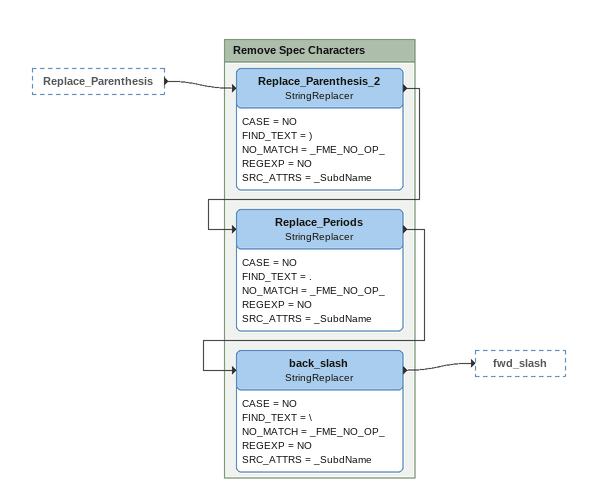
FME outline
Replace_Parenthesis [outside]
    -> Replace_Parenthesis_2

Bookmark: Remove Spec Characters
Replace_Parenthesis_2: StringReplacer
    CASE = NO
    FIND_TEXT = )
    NO_MATCH = _FME_NO_OP_
    REGEXP = NO
    SRC_ATTRS = _SubdName
    -> Replace_Periods
Replace_Periods: StringReplacer
    CASE = NO
    FIND_TEXT = .
    NO_MATCH = _FME_NO_OP_
    REGEXP = NO
    SRC_ATTRS = _SubdName
    -> back_slash
back_slash: StringReplacer
    CASE = NO
    FIND_TEXT = \
    NO_MATCH = _FME_NO_OP_
    REGEXP = NO
    SRC_ATTRS = _SubdName
    -> fwd_slash
